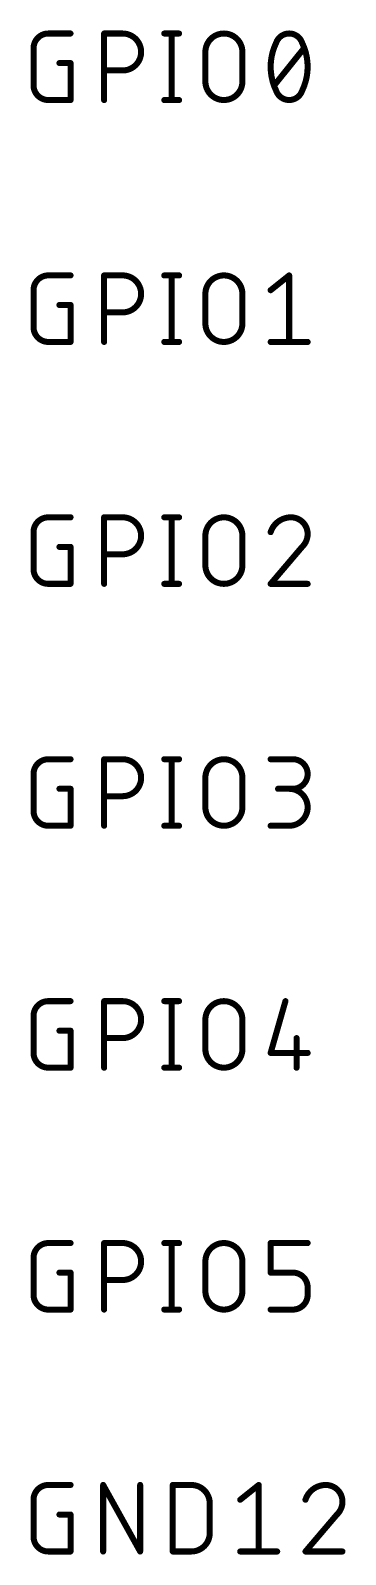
# Model space of a CAD drawing. Extents: x 0 to 388, y 0 to 261.
# Drawn here: x 154.74 to 161.34, y 128.78 to 160.78 of the extents above; entities that cross this region are included whole.
import ezdxf

# ---------------------------------------------------------------- set-up
doc = ezdxf.new("R2010")
doc.units = 0
doc.layers.add('95', color=250, linetype='CONTINUOUS')

msp = doc.modelspace()

# ---------------------------------------------------------------- linework, layer by layer
at = {"layer": '95'}
for points, const_width in [([(155.1107, 160.7185, 0.4142), (154.8003, 160.4081)], 0.127), ([(155.1107, 160.7502, 1), (155.1107, 160.6868)], 0.0635), ([(155.1107, 160.6868, 1), (155.1107, 160.7502)], 0.0635), ([(155.5764, 160.6868, 1), (155.5764, 160.7502)], 0.0635), ([(156.3126, 160.7185, 1), (156.2491, 160.7185)], 0.0635), ([(156.2809, 160.7502, 1), (156.2809, 160.6868)], 0.0635), ([(156.6689, 159.9424, 1), (156.6689, 160.7185)], 0.127), ([(156.6689, 160.7502, 1), (156.6689, 160.6868)], 0.0635), ([(156.6689, 160.6868, 1), (156.6689, 160.7502)], 0.0635), ([(157.5427, 160.7502, 1), (157.5427, 160.6868)], 0.0635), ([(157.7297, 160.7185, 1), (157.6662, 160.7185)], 0.0635), ([(157.8531, 160.6868, 1), (157.8531, 160.7502)], 0.0635), ([(159.181, 160.3304, 1), (158.4049, 160.3304)], 0.127), ([(160.1619, 160.7185, 0.3205), (159.8902, 160.5245)], 0.127), ([(160.4335, 160.5245, 0.3205), (160.1619, 160.7185)], 0.127), ([(160.1618, 160.7502, 1), (160.1619, 160.6868)], 0.0635), ([(160.1619, 160.6868, 1), (160.1618, 160.7502)], 0.0635), ([(154.8321, 160.4081, 1), (154.7686, 160.4081)], 0.0635), ([(154.7686, 160.4081, 1), (154.8321, 160.4081)], 0.0635), ([(158.4367, 160.3304, 1), (158.3732, 160.3304)], 0.0635), ([(158.3732, 160.3304, 1), (158.4367, 160.3304)], 0.0635), ([(159.2128, 160.3304, 1), (159.1493, 160.3304)], 0.0635), ([(159.1493, 160.3304, 1), (159.2128, 160.3304)], 0.0635), ([(159.8902, 160.5245, 0.1139), (159.7738, 160.02)], 0.127), ([(159.8602, 160.5348, 1), (159.9202, 160.5142)], 0.0635), ([(159.9188, 160.5106, 1), (159.8617, 160.5384)], 0.0635), ([(160.5499, 160.02, 0.1139), (160.4335, 160.5245)], 0.127), ([(160.462, 160.5384, 1), (160.405, 160.5106)], 0.0635), ([(160.4035, 160.5142, 1), (160.4635, 160.5348)], 0.0635), ([(160.4971, 160.3882, 1), (160.4475, 160.4279)], 0.0635), ([(155.3436, 160.1294, 1), (155.3436, 160.0659)], 0.0635), ([(155.6082, 160.0976, 1), (155.5447, 160.0976)], 0.0635), ([(155.5764, 160.0659, 1), (155.5764, 160.1294)], 0.0635), ([(159.7738, 160.02, 0.1139), (159.8902, 159.5155)], 0.127), ([(159.8055, 160.02, 1), (159.742, 160.02)], 0.0635), ([(159.742, 160.02, 1), (159.8055, 160.02)], 0.0635), ([(160.4335, 159.5155, 0.1139), (160.5499, 160.02)], 0.127), ([(160.5817, 160.02, 1), (160.5182, 160.02)], 0.0635), ([(160.5182, 160.02, 1), (160.5817, 160.02)], 0.0635), ([(156.2809, 159.9741, 1), (156.2809, 159.9106)], 0.0635), ([(156.6689, 159.9741, 1), (156.6689, 159.9106)], 0.0635), ([(156.6689, 159.9106, 1), (156.6689, 159.9741)], 0.0635), ([(158.4049, 159.7096, 1), (159.1811, 159.7096)], 0.127), ([(158.4367, 159.7096, 1), (158.3732, 159.7096)], 0.0635), ([(158.3732, 159.7096, 1), (158.4367, 159.7096)], 0.0635), ([(159.2128, 159.7096, 1), (159.1493, 159.7096)], 0.0635), ([(159.1493, 159.7096, 1), (159.2128, 159.7096)], 0.0635), ([(154.8003, 159.6319, 0.4142), (155.1107, 159.3215)], 0.127), ([(154.8321, 159.6319, 1), (154.7686, 159.6319)], 0.0635), ([(154.7686, 159.6319, 1), (154.8321, 159.6319)], 0.0635), ([(155.1107, 159.3533, 1), (155.1107, 159.2898)], 0.0635), ([(155.1107, 159.2898, 1), (155.1107, 159.3533)], 0.0635), ([(155.5764, 159.2898, 1), (155.5764, 159.3533)], 0.0635), ([(157.5427, 159.3533, 1), (157.5427, 159.2898)], 0.0635), ([(157.8531, 159.2898, 1), (157.8531, 159.3533)], 0.0635), ([(159.8266, 159.6518, 1), (159.8762, 159.6121)], 0.0635), ([(159.8902, 159.5155, 0.3205), (160.1619, 159.3215)], 0.127), ([(159.9202, 159.5258, 1), (159.8602, 159.5052)], 0.0635), ([(159.8617, 159.5016, 1), (159.9188, 159.5294)], 0.0635), ([(160.1619, 159.3215, 0.3205), (160.4335, 159.5155)], 0.127), ([(160.1619, 159.3532, 1), (160.1618, 159.2898)], 0.0635), ([(160.1619, 159.2898, 1), (160.1618, 159.3532)], 0.0635), ([(160.405, 159.5294, 1), (160.462, 159.5016)], 0.0635), ([(160.4635, 159.5052, 1), (160.4035, 159.5258)], 0.0635), ([(155.5447, 159.3215, 1), (155.6082, 159.3215)], 0.0635), ([(156.2491, 159.3215, 1), (156.3126, 159.3215)], 0.0635), ([(157.6662, 159.3215, 1), (157.7297, 159.3215)], 0.0635), ([(155.1107, 155.6385, 0.4142), (154.8003, 155.3281)], 0.127), ([(155.1107, 155.6702, 1), (155.1107, 155.6068)], 0.0635), ([(155.1107, 155.6068, 1), (155.1107, 155.6702)], 0.0635), ([(155.5764, 155.6068, 1), (155.5764, 155.6702)], 0.0635), ([(156.3126, 155.6385, 1), (156.2491, 155.6385)], 0.0635), ([(156.2809, 155.6702, 1), (156.2809, 155.6068)], 0.0635), ([(156.6689, 154.8624, 1), (156.6689, 155.6385)], 0.127), ([(156.6689, 155.6702, 1), (156.6689, 155.6068)], 0.0635), ([(156.6689, 155.6068, 1), (156.6689, 155.6702)], 0.0635), ([(157.5427, 155.6702, 1), (157.5427, 155.6068)], 0.0635), ([(157.7297, 155.6385, 1), (157.6662, 155.6385)], 0.0635), ([(157.8531, 155.6068, 1), (157.8531, 155.6702)], 0.0635), ([(159.181, 155.2504, 1), (158.4049, 155.2504)], 0.127), ([(160.1936, 155.6385, 1), (160.1301, 155.6385)], 0.0635), ([(160.1817, 155.6137, 1), (160.142, 155.6633)], 0.0635), ([(154.8321, 155.3281, 1), (154.7686, 155.3281)], 0.0635), ([(154.7686, 155.3281, 1), (154.8321, 155.3281)], 0.0635), ([(158.4367, 155.2504, 1), (158.3732, 155.2504)], 0.0635), ([(158.3732, 155.2504, 1), (158.4367, 155.2504)], 0.0635), ([(159.2128, 155.2504, 1), (159.1493, 155.2504)], 0.0635), ([(159.1493, 155.2504, 1), (159.2128, 155.2504)], 0.0635), ([(159.754, 155.3528, 1), (159.7936, 155.3033)], 0.0635), ([(155.3436, 155.0494, 1), (155.3436, 154.9859)], 0.0635), ([(155.6082, 155.0176, 1), (155.5447, 155.0176)], 0.0635), ([(155.5764, 154.9859, 1), (155.5764, 155.0494)], 0.0635), ([(156.2809, 154.8941, 1), (156.2809, 154.8306)], 0.0635), ([(156.6689, 154.8941, 1), (156.6689, 154.8306)], 0.0635), ([(156.6689, 154.8306, 1), (156.6689, 154.8941)], 0.0635), ([(154.8003, 154.5519, 0.4142), (155.1107, 154.2415)], 0.127), ([(154.8321, 154.5519, 1), (154.7686, 154.5519)], 0.0635), ([(154.7686, 154.5519, 1), (154.8321, 154.5519)], 0.0635), ([(158.4049, 154.6296, 1), (159.1811, 154.6296)], 0.127), ([(158.4367, 154.6296, 1), (158.3732, 154.6296)], 0.0635), ([(158.3732, 154.6296, 1), (158.4367, 154.6296)], 0.0635), ([(159.2128, 154.6296, 1), (159.1493, 154.6296)], 0.0635), ([(159.1493, 154.6296, 1), (159.2128, 154.6296)], 0.0635), ([(155.1107, 154.2732, 1), (155.1107, 154.2098)], 0.0635), ([(155.1107, 154.2098, 1), (155.1107, 154.2732)], 0.0635), ([(155.5447, 154.2415, 1), (155.6082, 154.2415)], 0.0635), ([(155.5764, 154.2098, 1), (155.5764, 154.2732)], 0.0635), ([(156.2491, 154.2415, 1), (156.3126, 154.2415)], 0.0635), ([(157.5427, 154.2732, 1), (157.5427, 154.2098)], 0.0635), ([(157.6662, 154.2415, 1), (157.7297, 154.2415)], 0.0635), ([(157.8531, 154.2098, 1), (157.8531, 154.2732)], 0.0635), ([(159.7738, 154.2732, 1), (159.7738, 154.2098)], 0.0635), ([(160.1301, 154.2415, 1), (160.1936, 154.2415)], 0.0635), ([(160.5499, 154.2098, 1), (160.5499, 154.2732)], 0.0635), ([(155.1107, 150.5585, 0.4142), (154.8003, 150.2481)], 0.127), ([(155.1107, 150.5902, 1), (155.1107, 150.5268)], 0.0635), ([(155.1107, 150.5268, 1), (155.1107, 150.5902)], 0.0635), ([(155.5764, 150.5268, 1), (155.5764, 150.5902)], 0.0635), ([(156.3126, 150.5585, 1), (156.2491, 150.5585)], 0.0635), ([(156.2809, 150.5902, 1), (156.2809, 150.5268)], 0.0635), ([(156.6689, 149.7824, 1), (156.6689, 150.5585)], 0.127), ([(156.6689, 150.5902, 1), (156.6689, 150.5268)], 0.0635), ([(156.6689, 150.5268, 1), (156.6689, 150.5902)], 0.0635), ([(157.5427, 150.5902, 1), (157.5427, 150.5268)], 0.0635), ([(157.7297, 150.5585, 1), (157.6662, 150.5585)], 0.0635), ([(157.8531, 150.5268, 1), (157.8531, 150.5902)], 0.0635), ([(159.181, 150.1704, 1), (158.4049, 150.1704)], 0.127), ([(160.2007, 150.5585, 0.3252), (159.7738, 150.2481)], 0.127), ([(160.5499, 150.2092, 0.4142), (160.2007, 150.5585)], 0.127), ([(160.2007, 150.5902, 1), (160.2007, 150.5268)], 0.0635), ([(160.2007, 150.5268, 1), (160.2007, 150.5902)], 0.0635), ([(154.8321, 150.2481, 1), (154.7686, 150.2481)], 0.0635), ([(154.7686, 150.2481, 1), (154.8321, 150.2481)], 0.0635), ([(158.4367, 150.1704, 1), (158.3732, 150.1704)], 0.0635), ([(158.3732, 150.1704, 1), (158.4367, 150.1704)], 0.0635), ([(159.2128, 150.1704, 1), (159.1493, 150.1704)], 0.0635), ([(159.1493, 150.1704, 1), (159.2128, 150.1704)], 0.0635), ([(159.7436, 150.2578, 1), (159.804, 150.2383)], 0.0635), ([(160.4335, 149.9376, 0.2053), (160.5499, 150.2092)], 0.127), ([(160.5817, 150.2092, 1), (160.5182, 150.2093)], 0.0635), ([(160.5182, 150.2092, 1), (160.5817, 150.2092)], 0.0635), ([(155.3436, 149.9694, 1), (155.3436, 149.9059)], 0.0635), ([(155.6082, 149.9376, 1), (155.5447, 149.9376)], 0.0635), ([(155.5764, 149.9059, 1), (155.5764, 149.9694)], 0.0635), ([(156.2809, 149.8141, 1), (156.2809, 149.7506)], 0.0635), ([(156.6689, 149.8141, 1), (156.6689, 149.7506)], 0.0635), ([(156.6689, 149.7506, 1), (156.6689, 149.8141)], 0.0635), ([(160.4116, 149.9606, 1), (160.4554, 149.9146)], 0.0635), ([(160.4577, 149.917, 1), (160.4093, 149.9582)], 0.0635), ([(154.8003, 149.4719, 0.4142), (155.1107, 149.1615)], 0.127), ([(154.8321, 149.4719, 1), (154.7686, 149.4719)], 0.0635), ([(154.7686, 149.4719, 1), (154.8321, 149.4719)], 0.0635), ([(158.4049, 149.5496, 1), (159.1811, 149.5496)], 0.127), ([(158.4367, 149.5496, 1), (158.3732, 149.5496)], 0.0635), ([(158.3732, 149.5496, 1), (158.4367, 149.5496)], 0.0635), ([(159.2128, 149.5496, 1), (159.1493, 149.5496)], 0.0635), ([(159.1493, 149.5496, 1), (159.2128, 149.5496)], 0.0635), ([(155.1107, 149.1933, 1), (155.1107, 149.1298)], 0.0635), ([(155.1107, 149.1298, 1), (155.1107, 149.1933)], 0.0635), ([(155.5447, 149.1615, 1), (155.6082, 149.1615)], 0.0635), ([(155.5764, 149.1298, 1), (155.5764, 149.1933)], 0.0635), ([(156.2491, 149.1615, 1), (156.3126, 149.1615)], 0.0635), ([(157.5427, 149.1933, 1), (157.5427, 149.1298)], 0.0635), ([(157.6662, 149.1615, 1), (157.7297, 149.1615)], 0.0635), ([(157.8531, 149.1298, 1), (157.8531, 149.1933)], 0.0635), ([(159.7738, 149.1933, 1), (159.7738, 149.1298)], 0.0635), ([(159.7496, 149.1821, 1), (159.798, 149.1409)], 0.0635), ([(160.5499, 149.1298, 1), (160.5499, 149.1933)], 0.0635), ([(155.1107, 145.4785, 0.4142), (154.8003, 145.1681)], 0.127), ([(155.1107, 145.5102, 1), (155.1107, 145.4468)], 0.0635), ([(155.1107, 145.4468, 1), (155.1107, 145.5102)], 0.0635), ([(155.5764, 145.4468, 1), (155.5764, 145.5102)], 0.0635), ([(156.3126, 145.4785, 1), (156.2491, 145.4785)], 0.0635), ([(156.2809, 145.5102, 1), (156.2809, 145.4468)], 0.0635), ([(156.6689, 144.7024, 1), (156.6689, 145.4785)], 0.127), ([(156.6689, 145.5102, 1), (156.6689, 145.4468)], 0.0635), ([(156.6689, 145.4468, 1), (156.6689, 145.5102)], 0.0635), ([(157.5427, 145.5102, 1), (157.5427, 145.4468)], 0.0635), ([(157.7297, 145.4785, 1), (157.6662, 145.4785)], 0.0635), ([(157.8531, 145.4468, 1), (157.8531, 145.5102)], 0.0635), ([(159.181, 145.0904, 1), (158.4049, 145.0904)], 0.127), ([(159.7738, 145.5102, 1), (159.7738, 145.4468)], 0.0635), ([(160.2395, 144.8576, 1), (160.2395, 145.4785)], 0.127), ([(160.2395, 145.5102, 1), (160.2395, 145.4468)], 0.0635), ([(160.2395, 145.4468, 1), (160.2395, 145.5102)], 0.0635), ([(154.8321, 145.1681, 1), (154.7686, 145.1681)], 0.0635), ([(154.7686, 145.1681, 1), (154.8321, 145.1681)], 0.0635), ([(158.4367, 145.0904, 1), (158.3732, 145.0904)], 0.0635), ([(158.3732, 145.0904, 1), (158.4367, 145.0904)], 0.0635), ([(159.2128, 145.0904, 1), (159.1493, 145.0904)], 0.0635), ([(159.1493, 145.0904, 1), (159.2128, 145.0904)], 0.0635), ([(155.3436, 144.8894, 1), (155.3436, 144.8259)], 0.0635), ([(155.6082, 144.8576, 1), (155.5447, 144.8576)], 0.0635), ([(155.5764, 144.8259, 1), (155.5764, 144.8894)], 0.0635), ([(156.2809, 144.7341, 1), (156.2809, 144.6706)], 0.0635), ([(156.6689, 144.7341, 1), (156.6689, 144.6706)], 0.0635), ([(156.6689, 144.6706, 1), (156.6689, 144.7341)], 0.0635), ([(159.929, 144.8894, 1), (159.929, 144.8259)], 0.0635), ([(160.1619, 144.0815, 1), (160.1619, 144.8576)], 0.127), ([(160.1619, 144.8894, 1), (160.1619, 144.8259)], 0.0635), ([(160.2395, 144.8894, 1), (160.2395, 144.8259)], 0.0635), ([(160.2395, 144.8259, 1), (160.2395, 144.8894)], 0.0635), ([(154.8003, 144.3919, 0.4142), (155.1107, 144.0815)], 0.127), ([(154.8321, 144.3919, 1), (154.7686, 144.3919)], 0.0635), ([(154.7686, 144.3919, 1), (154.8321, 144.3919)], 0.0635), ([(158.4049, 144.4696, 1), (159.1811, 144.4696)], 0.127), ([(158.4367, 144.4696, 1), (158.3732, 144.4696)], 0.0635), ([(158.3732, 144.4696, 1), (158.4367, 144.4696)], 0.0635), ([(159.2128, 144.4696, 1), (159.1493, 144.4696)], 0.0635), ([(159.1493, 144.4696, 1), (159.2128, 144.4696)], 0.0635), ([(155.1107, 144.1132, 1), (155.1107, 144.0498)], 0.0635), ([(155.1107, 144.0498, 1), (155.1107, 144.1132)], 0.0635), ([(155.5447, 144.0815, 1), (155.6082, 144.0815)], 0.0635), ([(155.5764, 144.0498, 1), (155.5764, 144.1132)], 0.0635), ([(156.2491, 144.0815, 1), (156.3126, 144.0815)], 0.0635), ([(157.5427, 144.1132, 1), (157.5427, 144.0498)], 0.0635), ([(157.6662, 144.0815, 1), (157.7297, 144.0815)], 0.0635), ([(157.8531, 144.0498, 1), (157.8531, 144.1132)], 0.0635), ([(159.7738, 144.1132, 1), (159.7738, 144.0498)], 0.0635), ([(160.1619, 144.1132, 1), (160.1619, 144.0498)], 0.0635), ([(160.1619, 144.0498, 1), (160.1619, 144.1132)], 0.0635), ([(155.1107, 140.3985, 0.4142), (154.8003, 140.0881)], 0.127), ([(155.1107, 140.4303, 1), (155.1107, 140.3668)], 0.0635), ([(155.1107, 140.3668, 1), (155.1107, 140.4302)], 0.0635), ([(155.5764, 140.3668, 1), (155.5764, 140.4303)], 0.0635), ([(156.3126, 140.3985, 1), (156.2491, 140.3985)], 0.0635), ([(156.2809, 140.4303, 1), (156.2809, 140.3668)], 0.0635), ([(156.6689, 139.6224, 1), (156.6689, 140.3985)], 0.127), ([(156.6689, 140.4303, 1), (156.6689, 140.3668)], 0.0635), ([(156.6689, 140.3668, 1), (156.6689, 140.4303)], 0.0635), ([(157.5427, 140.4303, 1), (157.5427, 140.3668)], 0.0635), ([(157.7297, 140.3985, 1), (157.6662, 140.3985)], 0.0635), ([(157.8531, 140.3668, 1), (157.8531, 140.4303)], 0.0635), ([(159.181, 140.0104, 1), (158.4049, 140.0104)], 0.127), ([(160.1148, 140.3898, 1), (160.0537, 140.4072)], 0.0635), ([(154.8321, 140.0881, 1), (154.7686, 140.0881)], 0.0635), ([(154.7686, 140.0881, 1), (154.8321, 140.0881)], 0.0635), ([(158.4367, 140.0104, 1), (158.3732, 140.0104)], 0.0635), ([(158.3732, 140.0104, 1), (158.4367, 140.0104)], 0.0635), ([(159.2128, 140.0104, 1), (159.1493, 140.0104)], 0.0635), ([(159.1493, 140.0104, 1), (159.2128, 140.0104)], 0.0635), ([(155.3436, 139.8094, 1), (155.3436, 139.7459)], 0.0635), ([(155.6082, 139.7776, 1), (155.5447, 139.7776)], 0.0635), ([(155.5764, 139.7459, 1), (155.5764, 139.8094)], 0.0635), ([(156.2809, 139.6541, 1), (156.2809, 139.5906)], 0.0635), ([(156.6689, 139.6541, 1), (156.6689, 139.5906)], 0.0635), ([(156.6689, 139.5906, 1), (156.6689, 139.6541)], 0.0635), ([(160.3488, 139.6224, 1), (160.2853, 139.6224)], 0.0635), ([(154.8003, 139.3119, 0.4142), (155.1107, 139.0015)], 0.127), ([(154.8321, 139.3119, 1), (154.7686, 139.3119)], 0.0635), ([(154.7686, 139.3119, 1), (154.8321, 139.3119)], 0.0635), ([(158.4049, 139.3896, 1), (159.1811, 139.3896)], 0.127), ([(158.4367, 139.3896, 1), (158.3732, 139.3896)], 0.0635), ([(158.3732, 139.3896, 1), (158.4367, 139.3896)], 0.0635), ([(159.2128, 139.3896, 1), (159.1493, 139.3896)], 0.0635), ([(159.1493, 139.3896, 1), (159.2128, 139.3896)], 0.0635), ([(159.7738, 139.3437, 1), (159.7738, 139.2802)], 0.0635), ([(159.7433, 139.3207, 1), (159.8043, 139.3032)], 0.0635), ([(160.5499, 139.2802, 1), (160.5499, 139.3437)], 0.0635), ([(155.1107, 139.0332, 1), (155.1107, 138.9698)], 0.0635), ([(155.1107, 138.9698, 1), (155.1107, 139.0332)], 0.0635), ([(155.5447, 139.0015, 1), (155.6082, 139.0015)], 0.0635), ([(155.5764, 138.9698, 1), (155.5764, 139.0332)], 0.0635), ([(156.2491, 139.0015, 1), (156.3126, 139.0015)], 0.0635), ([(157.5427, 139.0332, 1), (157.5427, 138.9698)], 0.0635), ([(157.6662, 139.0015, 1), (157.7297, 139.0015)], 0.0635), ([(157.8531, 138.9698, 1), (157.8531, 139.0332)], 0.0635), ([(160.2853, 139.0015, 1), (160.3488, 139.0015)], 0.0635), ([(155.1107, 135.3185, 0.4142), (154.8003, 135.0081)], 0.127), ([(155.1107, 135.3502, 1), (155.1107, 135.2868)], 0.0635), ([(155.1107, 135.2868, 1), (155.1107, 135.3502)], 0.0635), ([(155.5764, 135.2868, 1), (155.5764, 135.3502)], 0.0635), ([(156.3126, 135.3185, 1), (156.2491, 135.3185)], 0.0635), ([(156.2809, 135.3502, 1), (156.2809, 135.2868)], 0.0635), ([(156.6689, 134.5424, 1), (156.6689, 135.3185)], 0.127), ([(156.6689, 135.3502, 1), (156.6689, 135.2868)], 0.0635), ([(156.6689, 135.2868, 1), (156.6689, 135.3502)], 0.0635), ([(157.5427, 135.3502, 1), (157.5427, 135.2868)], 0.0635), ([(157.7297, 135.3185, 1), (157.6662, 135.3185)], 0.0635), ([(157.8531, 135.2868, 1), (157.8531, 135.3502)], 0.0635), ([(159.181, 134.9304, 1), (158.4049, 134.9304)], 0.127), ([(159.8055, 135.3185, 1), (159.742, 135.3185)], 0.0635), ([(159.7738, 135.3502, 1), (159.7738, 135.2868)], 0.0635), ([(160.5499, 135.2868, 1), (160.5499, 135.3502)], 0.0635), ([(154.8321, 135.0081, 1), (154.7686, 135.0081)], 0.0635), ([(154.7686, 135.0081, 1), (154.8321, 135.0081)], 0.0635), ([(155.3436, 134.7294, 1), (155.3436, 134.6659)], 0.0635), ([(155.6082, 134.6976, 1), (155.5447, 134.6976)], 0.0635), ([(155.5764, 134.6659, 1), (155.5764, 134.7294)], 0.0635), ([(158.4367, 134.9304, 1), (158.3732, 134.9304)], 0.0635), ([(158.3732, 134.9304, 1), (158.4367, 134.9304)], 0.0635), ([(159.2128, 134.9304, 1), (159.1493, 134.9304)], 0.0635), ([(159.1493, 134.9304, 1), (159.2128, 134.9304)], 0.0635), ([(159.7738, 134.7294, 1), (159.7738, 134.6659)], 0.0635), ([(160.5499, 134.3872, 0.4142), (160.2395, 134.6976)], 0.127), ([(160.2395, 134.7294, 1), (160.2395, 134.6659)], 0.0635), ([(160.2395, 134.6659, 1), (160.2395, 134.7294)], 0.0635), ([(156.2809, 134.5741, 1), (156.2809, 134.5106)], 0.0635), ([(156.6689, 134.5741, 1), (156.6689, 134.5106)], 0.0635), ([(156.6689, 134.5106, 1), (156.6689, 134.5741)], 0.0635), ([(159.742, 134.6976, 1), (159.8055, 134.6976)], 0.0635), ([(160.5817, 134.3872, 1), (160.5182, 134.3872)], 0.0635), ([(160.5182, 134.3872, 1), (160.5817, 134.3872)], 0.0635), ([(154.8003, 134.2319, 0.4142), (155.1107, 133.9215)], 0.127), ([(154.8321, 134.2319, 1), (154.7686, 134.2319)], 0.0635), ([(154.7686, 134.2319, 1), (154.8321, 134.2319)], 0.0635), ([(158.4049, 134.3096, 1), (159.1811, 134.3096)], 0.127), ([(158.4367, 134.3096, 1), (158.3732, 134.3096)], 0.0635), ([(158.3732, 134.3096, 1), (158.4367, 134.3096)], 0.0635), ([(159.2128, 134.3096, 1), (159.1493, 134.3096)], 0.0635), ([(159.1493, 134.3096, 1), (159.2128, 134.3096)], 0.0635), ([(160.2395, 133.9215, 0.4142), (160.5499, 134.2319)], 0.127), ([(160.5817, 134.2319, 1), (160.5182, 134.2319)], 0.0635), ([(160.5182, 134.2319, 1), (160.5817, 134.2319)], 0.0635), ([(155.1107, 133.9532, 1), (155.1107, 133.8898)], 0.0635), ([(155.1107, 133.8898, 1), (155.1107, 133.9532)], 0.0635), ([(155.5447, 133.9215, 1), (155.6082, 133.9215)], 0.0635), ([(155.5764, 133.8898, 1), (155.5764, 133.9532)], 0.0635), ([(156.2491, 133.9215, 1), (156.3126, 133.9215)], 0.0635), ([(157.5427, 133.9532, 1), (157.5427, 133.8898)], 0.0635), ([(157.6662, 133.9215, 1), (157.7297, 133.9215)], 0.0635), ([(157.8531, 133.8898, 1), (157.8531, 133.9532)], 0.0635), ([(159.7738, 133.9532, 1), (159.7738, 133.8898)], 0.0635), ([(160.2395, 133.9532, 1), (160.2395, 133.8898)], 0.0635), ([(160.2395, 133.8898, 1), (160.2395, 133.9532)], 0.0635), ([(155.1107, 130.2385, 0.4142), (154.8003, 129.9281)], 0.127), ([(155.1107, 130.2703, 1), (155.1107, 130.2068)], 0.0635), ([(155.1107, 130.2068, 1), (155.1107, 130.2702)], 0.0635), ([(155.5764, 130.2068, 1), (155.5764, 130.2703)], 0.0635), ([(156.2922, 130.2385, 1), (156.2287, 130.2385)], 0.0635), ([(156.2882, 130.2539, 1), (156.2327, 130.2231)], 0.0635), ([(157.0683, 130.2385, 1), (157.0048, 130.2385)], 0.0635), ([(157.7205, 130.2703, 1), (157.7205, 130.2068)], 0.0635), ([(157.7523, 130.2385, 1), (157.6888, 130.2385)], 0.0635), ([(158.4966, 129.8504, 0.4142), (158.1086, 130.2385)], 0.127), ([(158.1086, 130.2703, 1), (158.1086, 130.2068)], 0.0635), ([(158.1086, 130.2068, 1), (158.1086, 130.2703)], 0.0635), ([(159.5548, 130.2385, 1), (159.4913, 130.2385)], 0.0635), ([(159.5429, 130.2137, 1), (159.5032, 130.2633)], 0.0635), ([(160.9307, 130.2385, 0.3252), (160.5038, 129.9281)], 0.127), ([(161.28, 129.8893, 0.4142), (160.9307, 130.2385)], 0.127), ([(160.9307, 130.2703, 1), (160.9307, 130.2068)], 0.0635), ([(160.9307, 130.2068, 1), (160.9307, 130.2702)], 0.0635), ([(154.8321, 129.9281, 1), (154.7686, 129.9281)], 0.0635), ([(154.7686, 129.9281, 1), (154.8321, 129.9281)], 0.0635), ([(159.1152, 129.9528, 1), (159.1548, 129.9033)], 0.0635), ([(160.4736, 129.9378, 1), (160.5341, 129.9183)], 0.0635), ([(161.1635, 129.6176, 0.2053), (161.28, 129.8893)], 0.127), ([(161.3117, 129.8892, 1), (161.2482, 129.8893)], 0.0635), ([(155.3436, 129.6494, 1), (155.3436, 129.5859)], 0.0635), ([(155.6082, 129.6176, 1), (155.5447, 129.6176)], 0.0635), ([(155.5764, 129.5859, 1), (155.5764, 129.6494)], 0.0635), ([(158.5284, 129.8504, 1), (158.4649, 129.8504)], 0.0635), ([(158.4649, 129.8504, 1), (158.5284, 129.8504)], 0.0635), ([(161.1416, 129.6406, 1), (161.1854, 129.5946)], 0.0635), ([(161.1877, 129.597, 1), (161.1394, 129.6382)], 0.0635), ([(161.2482, 129.8893, 1), (161.3117, 129.8893)], 0.0635), ([(154.8003, 129.1519, 0.4142), (155.1107, 128.8415)], 0.127), ([(154.8321, 129.1519, 1), (154.7686, 129.1519)], 0.0635), ([(154.7686, 129.1519, 1), (154.8321, 129.1519)], 0.0635), ([(158.1086, 128.8415, 0.4142), (158.4966, 129.2296)], 0.127), ([(158.5284, 129.2296, 1), (158.4649, 129.2296)], 0.0635), ([(158.4649, 129.2296, 1), (158.5284, 129.2296)], 0.0635), ([(155.1107, 128.8732, 1), (155.1107, 128.8098)], 0.0635), ([(155.1107, 128.8098, 1), (155.1107, 128.8732)], 0.0635), ([(155.5447, 128.8415, 1), (155.6082, 128.8415)], 0.0635), ([(155.5764, 128.8098, 1), (155.5764, 128.8732)], 0.0635), ([(156.2287, 128.8415, 1), (156.2922, 128.8415)], 0.0635), ([(157.0048, 128.8415, 1), (157.0683, 128.8415)], 0.0635), ([(157.0088, 128.8261, 1), (157.0643, 128.8569)], 0.0635), ([(157.7205, 128.8732, 1), (157.7205, 128.8098)], 0.0635), ([(157.6888, 128.8415, 1), (157.7523, 128.8415)], 0.0635), ([(158.1086, 128.8732, 1), (158.1086, 128.8098)], 0.0635), ([(158.1086, 128.8098, 1), (158.1086, 128.8732)], 0.0635), ([(159.135, 128.8732, 1), (159.135, 128.8098)], 0.0635), ([(159.4913, 128.8415, 1), (159.5548, 128.8415)], 0.0635), ([(159.9111, 128.8098, 1), (159.9111, 128.8732)], 0.0635), ([(160.5039, 128.8732, 1), (160.5039, 128.8098)], 0.0635), ([(160.4797, 128.8621, 1), (160.528, 128.8209)], 0.0635), ([(161.28, 128.8098, 1), (161.28, 128.8732)], 0.0635)]:
    msp.add_lwpolyline(points, format="xyb", dxfattribs=dict(at, const_width=const_width))
at = {"layer": '95', "const_width": 0.127}
for points in [[(155.1107, 160.7185), (155.5764, 160.7185)], [(156.2809, 159.3215), (156.2809, 160.7185)], [(156.2809, 160.7185), (156.6689, 160.7185)], [(157.5427, 160.7185), (157.8531, 160.7185)], [(157.6979, 160.7185), (157.6979, 159.3215)], [(154.8003, 159.6319), (154.8003, 160.4081)], [(158.4049, 159.7096), (158.4049, 160.3304)], [(159.1811, 160.3304), (159.1811, 159.7096)], [(159.8514, 159.6319), (160.4723, 160.4081)], [(155.3436, 160.0976), (155.5764, 160.0976)], [(155.5764, 160.0976), (155.5764, 159.3215)], [(156.6689, 159.9424), (156.2809, 159.9424)], [(155.5764, 159.3215), (155.1107, 159.3215)], [(157.5427, 159.3215), (157.8531, 159.3215)], [(155.1107, 155.6385), (155.5764, 155.6385)], [(156.2809, 154.2415), (156.2809, 155.6385)], [(156.2809, 155.6385), (156.6689, 155.6385)], [(157.5427, 155.6385), (157.8531, 155.6385)], [(157.6979, 155.6385), (157.6979, 154.2415)], [(159.7738, 155.3281), (160.1619, 155.6385)], [(160.1619, 155.6385), (160.1619, 154.2415)], [(154.8003, 154.5519), (154.8003, 155.3281)], [(158.4049, 154.6296), (158.4049, 155.2504)], [(159.1811, 155.2504), (159.1811, 154.6296)], [(155.3436, 155.0176), (155.5764, 155.0176)], [(155.5764, 155.0176), (155.5764, 154.2415)], [(156.6689, 154.8624), (156.2809, 154.8624)], [(155.5764, 154.2415), (155.1107, 154.2415)], [(157.5427, 154.2415), (157.8531, 154.2415)], [(159.7738, 154.2415), (160.5499, 154.2415)], [(155.1107, 150.5585), (155.5764, 150.5585)], [(156.2809, 149.1615), (156.2809, 150.5585)], [(156.2809, 150.5585), (156.6689, 150.5585)], [(157.5427, 150.5585), (157.8531, 150.5585)], [(157.6979, 150.5585), (157.6979, 149.1615)], [(154.8003, 149.4719), (154.8003, 150.2481)], [(158.4049, 149.5496), (158.4049, 150.1704)], [(159.1811, 150.1704), (159.1811, 149.5496)], [(155.3436, 149.9376), (155.5764, 149.9376)], [(155.5764, 149.9376), (155.5764, 149.1615)], [(156.6689, 149.7824), (156.2809, 149.7824)], [(160.4335, 149.9376), (159.7738, 149.1615)], [(155.5764, 149.1615), (155.1107, 149.1615)], [(157.5427, 149.1615), (157.8531, 149.1615)], [(159.7738, 149.1615), (160.5499, 149.1615)], [(155.1107, 145.4785), (155.5764, 145.4785)], [(156.2809, 144.0815), (156.2809, 145.4785)], [(156.2809, 145.4785), (156.6689, 145.4785)], [(157.5427, 145.4785), (157.8531, 145.4785)], [(157.6979, 145.4785), (157.6979, 144.0815)], [(159.7738, 145.4785), (160.2395, 145.4785)], [(154.8003, 144.3919), (154.8003, 145.1681)], [(158.4049, 144.4696), (158.4049, 145.0904)], [(159.1811, 145.0904), (159.1811, 144.4696)], [(155.3436, 144.8576), (155.5764, 144.8576)], [(155.5764, 144.8576), (155.5764, 144.0815)], [(156.6689, 144.7024), (156.2809, 144.7024)], [(160.2395, 144.8576), (159.929, 144.8576)], [(155.5764, 144.0815), (155.1107, 144.0815)], [(157.5427, 144.0815), (157.8531, 144.0815)], [(159.7738, 144.0815), (160.1619, 144.0815)], [(155.1107, 140.3985), (155.5764, 140.3985)], [(156.2809, 139.0015), (156.2809, 140.3985)], [(156.2809, 140.3985), (156.6689, 140.3985)], [(157.5427, 140.3985), (157.8531, 140.3985)], [(157.6979, 140.3985), (157.6979, 139.0015)], [(160.0842, 140.3985), (159.7738, 139.3119)], [(154.8003, 139.3119), (154.8003, 140.0881)], [(158.4049, 139.3896), (158.4049, 140.0104)], [(159.1811, 140.0104), (159.1811, 139.3896)], [(155.3436, 139.7776), (155.5764, 139.7776)], [(155.5764, 139.7776), (155.5764, 139.0015)], [(156.6689, 139.6224), (156.2809, 139.6224)], [(160.3171, 139.6224), (160.3171, 139.0015)], [(159.7738, 139.3119), (160.5499, 139.3119)], [(155.5764, 139.0015), (155.1107, 139.0015)], [(157.5427, 139.0015), (157.8531, 139.0015)], [(155.1107, 135.3185), (155.5764, 135.3185)], [(156.2809, 133.9215), (156.2809, 135.3185)], [(156.2809, 135.3185), (156.6689, 135.3185)], [(157.5427, 135.3185), (157.8531, 135.3185)], [(157.6979, 135.3185), (157.6979, 133.9215)], [(159.7738, 134.6976), (159.7738, 135.3185)], [(159.7738, 135.3185), (160.5499, 135.3185)], [(154.8003, 134.2319), (154.8003, 135.0081)], [(155.3436, 134.6976), (155.5764, 134.6976)], [(155.5764, 134.6976), (155.5764, 133.9215)], [(158.4049, 134.3096), (158.4049, 134.9304)], [(159.1811, 134.9304), (159.1811, 134.3096)], [(160.2395, 134.6976), (159.7738, 134.6976)], [(156.6689, 134.5424), (156.2809, 134.5424)], [(160.5499, 134.2319), (160.5499, 134.3872)], [(155.5764, 133.9215), (155.1107, 133.9215)], [(157.5427, 133.9215), (157.8531, 133.9215)], [(159.7738, 133.9215), (160.2395, 133.9215)], [(155.1107, 130.2385), (155.5764, 130.2385)], [(156.2604, 128.8415), (156.2604, 130.2385)], [(156.2604, 130.2385), (157.0365, 128.8415)], [(157.0365, 128.8415), (157.0365, 130.2385)], [(157.7205, 128.8415), (157.7205, 130.2385)], [(157.7205, 130.2385), (158.1086, 130.2385)], [(159.135, 129.9281), (159.5231, 130.2385)], [(159.5231, 130.2385), (159.5231, 128.8415)], [(154.8003, 129.1519), (154.8003, 129.9281)], [(155.3436, 129.6176), (155.5764, 129.6176)], [(155.5764, 129.6176), (155.5764, 128.8415)], [(158.4966, 129.8504), (158.4966, 129.2296)], [(161.1635, 129.6176), (160.5039, 128.8415)], [(155.5764, 128.8415), (155.1107, 128.8415)], [(158.1086, 128.8415), (157.7205, 128.8415)], [(159.135, 128.8415), (159.9111, 128.8415)], [(160.5039, 128.8415), (161.28, 128.8415)]]:
    msp.add_lwpolyline(points, dxfattribs=at)

doc.saveas('drawing.dxf')
